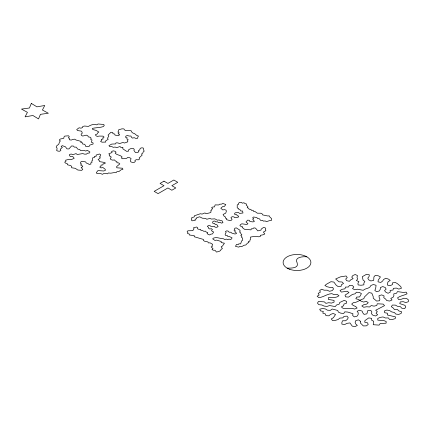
<?xml version="1.0" encoding="UTF-8"?>
<svg xmlns="http://www.w3.org/2000/svg" width="430" height="430" viewBox="0 0 430 430"><rect width="100%" height="100%" fill="white"/><g stroke="black" fill="none" stroke-linecap="round" stroke-linejoin="round"><path stroke-width="0.64" d="M306.827 256.807C303.026 256.43 293.84 257.006 297.184 263.01C299.151 268.578 290.438 268.083 287.17 268.153M360.34 321.21L360.335 322.935L363.323 325.924L366.312 325.859L368.209 324.532L367.591 322.839L364.748 322.306L364.93 320.587L368.72 317.915L371.611 318.361L371.498 320.087L373.675 321.269L373.235 324.704L379.104 325.118L380.19 323.51L386.102 323.199L386.167 321.473L383.667 320.522L377.782 320.167L377.776 318.442L380.158 317.399L383.039 316.931L385.404 317.99L388.392 317.921L389.564 319.506L392.552 319.447L395.181 318.625L395.53 316.91L387.29 314.954L387.5 313.233L384.646 312.717L384.323 310.998L386.828 310.057L389.671 310.589L391.644 311.89L394.434 312.513L395.761 314.056L398.68 314.432L401.131 313.443L401.582 311.734L398.916 310.954L397.422 309.455L394.439 309.579L393.213 308.004L391.316 306.671L392.38 305.058L395.369 305.106L397.508 306.316L400.427 306.687L401.787 308.224L404.705 308.6L405.748 306.982L404.942 305.316L399.75 303.618L400.292 301.919L403.249 301.666L405.764 302.602L408.328 301.709L408.5 299.989L406.78 298.576L403.856 298.221L401.437 299.242L398.47 299.457L397.573 297.807C400.491 295.716 403.99 295.437 407.07 293.814L406.237 292.153L403.281 292.416L397.481 291.615L396.508 293.244L393.735 293.889L393.901 295.614L393.074 297.275L390.784 298.382L392.015 299.957L389.682 301.038L386.785 300.602L385.581 299.027L383.764 297.651L384.103 295.937L381.716 294.899L379.007 295.63L379.136 297.356L379.916 299.022L379.561 300.737L376.621 301.059L373.245 298.216L373.192 296.49L371.789 293.142L368.962 292.577L364.409 297.012L363.834 298.71C360.066 299.414 357.319 302.79 353.385 302.639L351.675 304.058L353.267 305.52L355.712 306.509L357.099 308.041L354.68 309.052L351.955 308.337L343.07 308.342L341.366 306.923L343.565 305.752L344.011 304.048L346.58 303.161L346.601 301.435L344.317 300.323L339.695 302.505L339.13 304.198L336.491 305.01L335.276 306.59L329.59 305.542L327.026 306.434L324.107 306.074L321.796 304.977L318.85 304.677L317.464 303.15L318.41 301.511L324.354 301.865L325.892 303.349L328.681 302.72L331.605 303.08L334.083 302.113L334.035 300.387L328.359 299.436L328.294 297.71C331.912 297.049 335.878 298.485 338.958 295.738L337.136 294.367L334.207 294.706L331.831 293.658C327.096 293.862 323.516 297.227 318.872 297.641L317.146 296.232L319.167 294.958L318.152 293.335L320.382 292.185L319.673 290.508L321.672 289.223L324.156 290.185L327.144 290.185L329.45 291.287L332.202 290.615L333.513 289.062L332.75 287.396L329.756 287.385L326.999 286.713L324.887 285.493L326.666 284.106L330.944 281.698L333.863 282.058L336.217 285.224L338.098 286.568L341.076 286.428L341.431 284.714L343.522 283.483L342.043 281.983L339.066 281.827L335.637 278.995L340.334 276.888L346.085 275.969L347.263 277.56L345.709 279.032L346.601 280.683L349.407 281.279L350.81 279.753L353.132 278.667L351.713 277.146L352.826 275.544L355.218 274.507L357.523 275.608L356.997 277.307L357.62 278.995L356.411 280.575L358.883 281.553L357.954 283.193L358.077 284.918L361.006 285.257L363.904 284.827L363.855 283.101L364.903 281.483L363.097 280.107L362.291 276.689L366.559 274.27L369.365 274.861L369.026 276.576L367.817 278.156L368.623 279.817L370.88 280.951L373.702 280.376L373.917 276.925L375.266 275.383L378.18 275.764L380.426 276.904L378.25 280.118L378.013 281.844L380.803 282.462L382.592 281.08L383.635 279.457L385.774 278.253L388.397 279.081L390.246 280.441L388.166 281.682L387.468 283.359L387.398 285.085L390.198 285.697L392.477 284.579L392.456 282.854L395.374 282.478L397.481 283.703L400.781 286.584L401.421 288.272L398.803 289.105L396.395 288.079L393.434 288.326L393.015 290.035L390.096 290.411L390.284 292.131L388.053 293.287L385.791 292.158L384.533 290.594L386.145 289.137L385.237 287.493L382.716 286.563L380.346 287.616L380.265 289.342L379.249 290.965L376.599 291.766L374.793 290.384L375.616 288.723L376.078 285.284L373.401 284.515L370.907 285.472C369.725 289.019 365.425 287.992 363.221 290.304L357.556 289.218L354.718 289.766L352.519 288.594L353.82 287.041L352.444 285.509L349.466 285.375L348.434 286.993L345.446 287.095L344.978 288.804L342.119 289.304L340.017 290.535L341.366 292.077L347.15 291.201L348.988 292.561L345.037 295.152L345.575 296.85L348.531 297.114L352.347 294.464L355.099 293.787L356.368 292.223L359.34 292.411L361.431 293.647L359.604 296.931L356.626 297.098L355.857 298.764L358.572 299.484L361.082 301.156L363.629 302.059L366.338 301.328L368.247 302.661L366.672 304.128L363.839 304.677L361.834 305.961L363.758 307.278L366.602 306.746L369.563 306.982L371.23 305.547L374.035 306.149L376.787 305.477L377.244 303.768L383.173 304.101L384.544 305.633L375.691 310.261L377.33 311.702L376.035 313.26L377.647 314.712L375.627 315.986L372.917 315.249L371.477 313.739L371.848 312.024L370.843 310.401L367.854 310.444L366.892 313.852L364.038 314.368L362.759 312.809L362.135 311.121L359.561 310.245L357.137 311.255L358.238 312.863L358.136 314.588L357.024 316.19L354.288 316.883L352.659 315.437L352.96 313.717L347.73 312.062L344.763 311.841L343.737 313.465L340.791 313.174L338.415 312.126L337.7 310.449L332.261 309.025L330.369 310.363L327.391 310.191L325.37 308.923L322.457 308.525L319.71 309.208L320.479 310.879L323.306 311.438L322.817 313.137L325.429 313.981L325.94 315.679L328.923 315.808L330.659 314.4L333.159 313.454L335.534 314.507L333.395 317.722L331.272 318.936L332.487 320.517L335.459 320.329L338.098 319.517L339.802 318.098L342.769 317.883L344.097 316.335L347.069 316.158L348.252 317.743L347.338 319.388L345.575 320.78L342.586 320.748L341.866 322.425L341.888 324.15L344.822 324.483L347.037 323.322L349.956 322.941L352.235 326.133L355.121 326.58L357.335 325.419L355.75 323.957L355.11 322.269L355.787 320.587L358.491 319.856L360.34 321.21M122.872 147.737L122.862 148.861L126.673 151.365L128.565 151.107L128.414 149.989L129.677 149.135L131.214 148.447L133.16 148.393L134.278 149.312L133.918 150.419L135.385 152.5L137.331 152.516L138.869 151.828L138.358 150.742L139.718 149.941L139.981 148.828L141.072 147.899L143.018 147.882L143.717 148.93L143.582 150.054L144.238 151.113L143.158 152.043L142.76 153.144L141.524 154.01L142.185 155.069L139.116 157.928L139.626 159.014L138.331 159.852L136.412 159.654L134.929 160.379L135.299 161.481L134.203 162.411L132.257 162.389L130.645 161.766L130.505 160.643L131.042 158.433L129.591 157.681L127.694 157.428L126.619 158.364L122.792 158.761L121.33 158.02L122.12 156.993C120.309 154.864 117.019 155.235 115.181 153.214L116.068 152.215L115.041 151.258L113.23 150.849L111.596 151.462L112.026 152.559L108.801 153.768L109.682 154.773L109.22 155.864L110.886 156.445L111.112 157.557L110.188 158.546L110.913 159.589L112.612 160.137L114.525 159.933L115.337 160.949L116.922 161.605L116.863 162.728L118.771 162.954L119.814 163.9L116.573 166.679L116.809 167.791L122.571 168.237L122.915 169.345L121.131 169.791L118.847 171.608L116.901 171.667L116.079 172.683C113.536 172.091 111.085 173.854 108.591 172.914L107.462 173.833L105.705 173.344L103.791 173.537L102.404 174.327L100.873 173.634L96.997 173.661L96.341 172.602L97.965 170.565L103.673 170.989L105.339 170.409L105.232 169.286L102.877 167.501L101.071 167.915L99.76 167.082L100.985 166.211L100.975 165.088L102.894 164.91L103.098 163.798L105.033 163.674L105.108 162.551L99.577 161.637L99.335 160.524L98.088 159.659L100.373 157.853L99.427 156.869L100.539 155.95L100.749 154.832L99.47 153.988L96.073 155.063L96.245 156.181L94.353 156.429L94.444 157.552L92.574 157.869L92.708 160.1L91.697 161.062L92.127 162.158L90.73 162.943L90.966 164.056L89.139 164.443L87.946 163.556L86.236 163.018L85.72 161.938L82.071 161.277L80.689 162.067L80.329 163.174L81.555 164.045L80.614 165.029L82.184 165.695L82.77 166.765L81.146 167.388L82.786 169.425L81.657 170.339L77.803 170.027L75.325 168.334L71.584 167.743L71.772 166.625L70.832 165.641L67.343 164.754L67.306 163.631L65.548 163.147L64.677 162.148L65.967 161.304L65.597 160.202L69.139 159.283L70.945 159.697L74.116 158.423L73.659 157.332L72.439 156.455L70.504 156.568L69.472 155.617L69.493 154.494L71.24 154.004L72.729 154.725L76.072 153.607L77.201 154.52L82.754 153.575L84.441 154.133L86.387 154.15L87.462 153.214L89.381 153.026L89.929 151.946L87.285 150.323L85.833 151.07L84.199 150.457L80.405 150.484L79.738 149.43L77.841 149.178L76.185 147.157L74.245 147.092L73.476 146.06L71.541 145.963L68.918 148.947L66.978 148.861L65.457 146.807L62.221 145.63L61.135 146.565L62.366 147.431L60.189 149.285L60.92 150.328L59.748 151.226L57.813 151.113L56.491 150.29L57.082 149.221L57.013 148.097L56.206 147.071L56.577 145.969L58.792 144.157L59.496 141.959L60.404 140.97L59.302 140.04L60.248 139.062L63.86 138.24L63.893 137.116L64.726 136.1L68.558 135.794L69.343 136.821L68.332 137.777L69.569 138.643L69.375 139.761L71.246 140.083L72.783 139.401L74.696 139.18L76.008 140.013L81.243 141.438L80.813 142.534L82.646 142.916L82.603 144.039L84.522 144.244L85.376 145.249L85.618 146.367L87.532 146.571L89.376 146.211L89.795 145.114L93.149 143.986L93.009 142.862L91.37 142.26L92.009 140.046L90.612 139.261L91.155 138.18L90.106 137.234L88.257 136.88L87.822 135.783L86.226 135.144L82.716 136.063L81.308 135.289L81.119 134.171L82.243 133.252L82.049 132.134L81.265 131.107L77.54 130.553L76.717 129.532L79.125 127.774L80.937 128.188L82.56 127.565L82.775 126.447L84.586 126.033L88.419 126.42C90.805 124.872 94.03 123.792 96.814 124.845L98.051 123.98L103.823 124.485L104.232 125.581L103.324 126.576C99.717 127.817 96.089 127.5 92.439 128.382L92.676 129.5L96.164 130.419L98.846 132.042L97.658 132.929L97.175 134.02L95.498 134.59L95.885 135.692L97.304 136.46L99.126 136.073L103.017 136.138L104.087 137.079L102.743 137.896L103.109 138.998L101.276 139.374L101.598 140.481L100.566 141.432L102.012 142.185L105.791 142.067L105.64 140.949L108.226 139.266L107.484 138.229L108.817 136.133L108.037 135.101L110.962 132.23L112.827 132.553L112.886 133.676L114.729 134.036L115.02 135.144L118.836 135.574L119.599 134.536L118.137 133.794L119.174 132.843L117.906 131.994L118.691 130.967L118.567 129.844L121.953 128.833L123.894 128.898L124.555 129.957L126.006 130.704L129.865 130.451L131.537 131.026L131.8 132.139L132.929 133.058L134.59 133.644L136.81 135.466L138.46 136.063L137.788 137.116L137.702 138.24L135.772 138.385L134.225 137.702L132.402 138.095L131.392 137.132L130.994 136.036L129.048 136.036L127.398 135.439L125.888 136.143L125.501 137.245L127.178 137.815L126.743 138.906L128.172 139.669L127.447 140.712L127.844 141.814L124.571 143.007L122.835 142.497L119.524 143.588L117.97 142.916L116.03 142.841L115.541 143.932L111.714 144.077L108.946 145.652L109.849 146.651L111.784 146.544L113.208 147.313L115.106 147.055L116.75 147.651L120.002 146.517L120.97 147.49L122.872 147.737M211.039 210.351L210.877 212.388L209.394 212.941L206.11 213.689L204.933 212.925L202.068 214.097L200.423 213.726L194.355 215.801L194.333 216.822L191.436 217.94L191.887 218.929L191.345 219.902L192.065 220.832L195.392 220.235L195.01 219.236L196.575 218.757L196.623 217.736L199.687 216.795L202.288 218.177L205.707 218.456L206.803 219.257L209.996 218.392L211.334 219.064L214.806 218.838L217.44 220.198L219.15 219.934L220.278 220.719L222.047 220.73L222.96 222.697L221.348 223.116L220.122 222.38L218.413 222.638L217.472 221.773L215.715 221.896L214.79 221.025L213.087 221.294L212.651 222.283L212.85 223.294L214.597 223.455L215.134 224.428L216.86 224.659L218.091 226.562L216.86 227.298L215.102 227.19L214.215 226.304L212.571 226.68L210.867 226.406L209.953 225.53L208.19 225.621L207.341 226.513L208.545 227.266L208.518 228.282L209.775 229.002L211.469 228.712L212.425 229.572L211.485 230.432L212.205 231.367L213.629 231.969L212.522 233.893L210.829 234.189L209.641 234.947L208.168 234.377L207.109 233.56L207.787 232.619L206.271 232.093L205.578 231.152L203.836 231.319L202.659 230.555L200.901 230.437L200.708 229.421L198.939 229.357L197.467 228.792L197.73 227.782L196.601 227.002L193.457 227.798L194.032 228.765L192.801 230.668L187.856 230.786L187.104 231.711L187.915 232.619L187.598 233.619L189.264 233.958L189.318 234.979L194.365 235.699L194.145 236.715L203.498 239.451L203.401 240.472L204.589 241.23L207.916 241.918L208.324 242.912L210.087 242.853L212.587 244.256L212.076 245.234L212.458 246.234L211.141 246.917L213.017 248.642L211.985 249.47L213.221 250.201L214.984 250.271L216.543 252.093L219.666 251.158L220.681 250.319L221.106 249.33L222.396 248.631L221.187 246.734L222.482 246.035L224.428 243.208L221.117 242.525L221.278 241.509L216.596 240.112L214.919 240.434L212.678 238.854L213.689 238.016C217.139 236.812 220.176 238.747 223.611 238.8L224.766 239.575L226.309 239.069L227.658 239.725L229.023 239.075L230.555 239.585L231.679 238.8L232.028 237.801L229.324 236.522L227.588 236.333L227.174 235.339L225.406 235.361L225.137 234.35L226.115 232.393L225.503 231.437L226.889 230.802L228.464 231.265L229.115 232.216L230.878 232.243L231.813 233.114L234.974 234.022L236.522 233.528L235.973 232.56L234.742 231.824L235.398 230.872L234.022 230.227L234.748 229.298L234.678 228.276L236.28 227.852L239.746 230.104L240.273 231.077L239.515 232.001L240.633 232.791L240.902 233.802L241.853 234.662L240.784 235.473L241.88 236.28L241.423 237.263L242.558 238.048L242.74 240.085L241.649 240.886L240.617 243.885L238.854 243.799L238.129 244.729L236.43 244.45L235.511 246.395L238.795 247.126L239.94 246.347L241.617 246.669L244.127 245.24L245.836 244.971L247.449 243.16L248.857 242.541L248.357 241.563L249.921 241.09L249.911 240.069L250.652 239.144L250.389 237.113C253.157 236.505 256.108 236.14 258.855 236.812L260.446 236.366L260.311 235.35L263.585 234.662L264.789 233.915L263.37 232.076L265.89 230.684L265.375 229.706L265.788 228.712L265.116 227.766L263.418 227.492L261.247 229.093L260.972 230.104L257.796 230.899L255.549 228.147L253.861 227.841L252.942 228.712L251.19 228.862L251.045 229.883L244.256 229.228L243.525 228.298L242.144 227.658L242.477 226.658L240.811 226.314L239.875 225.449L240.564 224.508L241.853 223.81L246.922 224.498L247.933 223.659L246.014 221.945L247.648 220.138L249.389 220.31L249.658 221.316L251.297 221.703L253.028 221.918L254.458 221.316L252.759 219.542L253.689 218.676L252.593 217.87L253.512 217L256.871 217.548L257.543 218.494L259.274 218.693L260.795 220.536L262.51 220.284L263.472 221.138L265.202 220.929L266.428 221.665L269.486 220.644L271.255 220.644L271.567 218.612L269.723 216.87L269.293 215.881L267.53 215.946L262.617 214.887L262.209 213.893L260.859 213.232L257.35 213.199L255.124 211.614L253.437 211.302L253.157 210.297L251.389 210.302L250.883 209.324L249.12 209.233L248.658 208.249L247.191 207.674L247.954 206.755L246.175 205.029L246.557 204.035L244.976 203.567L243.944 202.745L242.348 203.186L241.305 202.358L239.542 202.417L238.548 203.261L238.661 204.282L237.231 204.884L237.226 207.921L238.666 208.512L238.913 209.523L240.472 210.001L240.795 211.006L242.563 210.99L242.971 213L239.553 213.425L238.628 212.554L235.194 212.807L234.484 213.737L235.027 214.71L236.796 214.683L237.166 215.677L238.741 216.145L238.327 217.139L234.963 217.757L233.958 216.919L232.232 216.693L231.001 217.424L231.265 218.435L232.093 219.338L231.372 220.273L229.668 220.542L226.497 219.644L226.814 218.639L225.347 218.069L225.567 217.059L224.25 216.371L223.073 214.462L225.739 213.129L226.368 211.135L226.013 210.13L224.492 209.614L222.81 209.937L220.816 208.26L222.675 206.567L224.428 206.427L225.793 204.54L222.826 203.433L221.557 204.142L219.789 204.18L218.65 204.965L215.118 204.89L214.511 206.9L212.748 206.997L211.549 207.749L212.63 208.555L211.039 210.351M31.325 103.42L29.433 108L21.5 109.096L27.418 112.332L25.096 116.847L32.916 115.503L38.523 118.922L40.42 114.342L48.348 113.251L42.43 110.01L44.752 105.495L36.937 106.839L31.325 103.42M163.997 181.154L160.067 183.422L163.997 185.69L154.171 191.366L158.1 193.634L167.926 187.958L171.86 190.232L175.789 187.958L171.86 185.69L177.757 182.288L173.822 180.014L167.926 183.422L163.997 181.154M289.831 269.352A13.9 8.025 0 0 0 310.895 262.628A13.9 8.025 0 0 0 290.271 255.458A13.9 8.025 0 0 0 289.831 269.352"/></g></svg>
